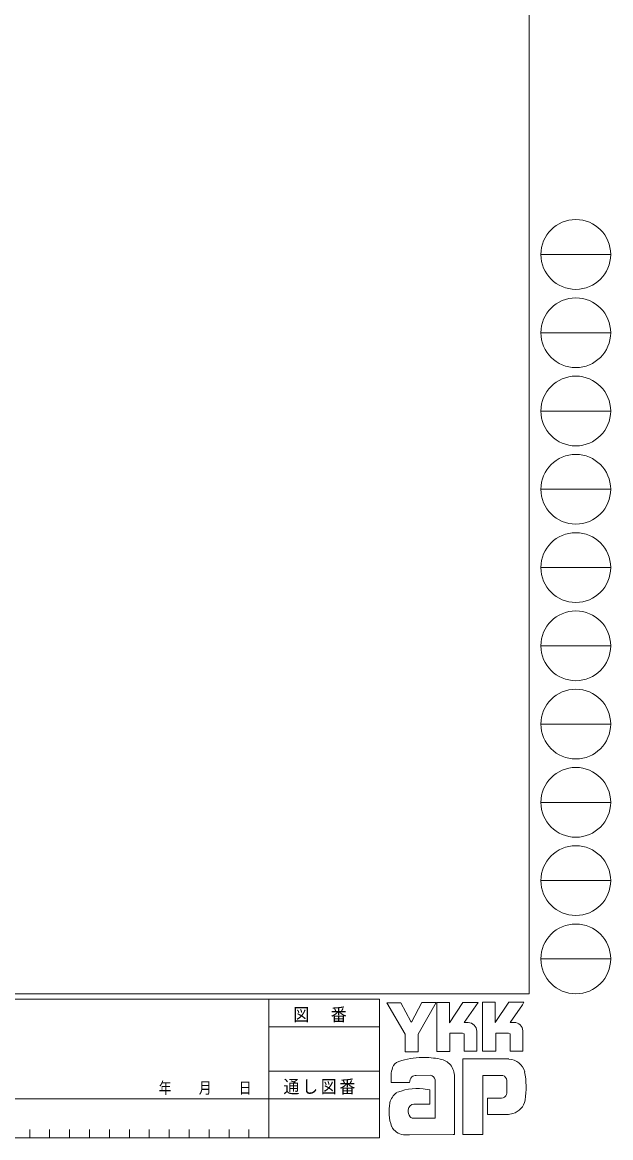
# Model space of a CAD drawing. Units: millimetres on the paper. Extents: x -397 to 397, y -282 to 282.
# Drawn here: x 247.9 to 396.7, y -282.1 to 0 of the extents above; entities that cross this region are included whole.
import ezdxf

# ---------------------------------------------------------------- set-up
doc = ezdxf.new("R2010")
doc.units = ezdxf.units.MM
doc.layers.add('0-1_YKK_ZWAK', color=7, linetype='Continuous', lineweight=18)
doc.styles.add('ＭＳ ゴシック', font='')
doc.styles.get('ＭＳ ゴシック').set_extended_font_data('MS Gothic')

msp = doc.modelspace()

# ---------------------------------------------------------------- linework, layer by layer
at = {"layer": '0-1_YKK_ZWAK'}
for p, q in [((376.092, 279.312), (376.092, -245.688)), ((379.068, -58.704), (396.708, -58.704)), ((379.068, -78.5), (396.708, -78.5)), ((379.068, -98.296), (396.708, -98.296)), ((379.068, -118.092), (396.708, -118.092)), ((379.068, -137.888), (396.708, -137.888)), ((379.068, -157.684), (396.708, -157.684)), ((379.068, -177.48), (396.708, -177.48)), ((379.068, -197.276), (396.708, -197.276)), ((379.068, -217.072), (396.708, -217.072)), ((379.068, -236.868), (396.708, -236.868)), ((376.092, -245.688), (-393.908, -245.688)), ((338.292, -247.088), (-393.908, -247.088)), ((310.291, -247.088), (310.291, -282.088)), ((338.292, -247.088), (338.292, -282.088)), ((340.129, -247.994), (343.642, -247.994)), ((344.724, -255.886), (340.129, -247.994)), ((348.928, -247.885), (346.372, -252.859)), ((352.751, -260.319), (352.751, -247.912)), ((364.266, -247.804), (367.537, -247.804)), ((364.266, -260.211), (364.266, -247.804)), ((370.969, -247.804), (374.753, -247.804)), ((374.753, -247.804), (374.375, -248.453)), ((374.375, -248.453), (371.253, -252.913)), ((360.671, -252.994), (359.632, -252.994)), ((372.292, -252.913), (371.253, -252.913)), ((310.291, -254.088), (338.292, -254.088)), ((359.266, -255.67), (356.076, -255.67)), ((362.833, -255.156), (362.833, -260.238)), ((367.672, -255.643), (367.672, -260.211)), ((370.861, -255.643), (367.672, -255.643)), ((371.294, -255.805), (370.861, -255.643)), ((371.294, -260.184), (371.294, -255.805)), ((374.456, -255.156), (374.456, -260.184)), ((370.915, -262.184), (359.32, -262.184)), ((359.32, -262.184), (359.32, -281.294)), ((367.672, -260.211), (364.266, -260.211)), ((371.294, -260.133), (371.344, -260.184)), ((374.456, -260.184), (371.294, -260.184)), ((310.291, -265.287), (338.292, -265.287)), ((341.21, -268.158), (341.21, -266.229)), ((351.238, -266.293), (347.54, -266.363)), ((352.319, -277.159), (352.319, -267.428)), ((357.211, -266.671), (357.211, -281.267)), ((364.347, -266.347), (368.996, -266.347)), ((364.347, -281.294), (364.347, -266.347)), ((370.465, -267.844), (370.483, -270.478)), ((345.859, -268.158), (341.21, -268.158)), ((209.492, -272.288), (310.291, -272.288)), ((338.292, -272.287), (310.291, -272.287)), ((350.967, -273.618), (346.973, -273.622)), ((365.563, -272.077), (365.563, -276.212)), ((369.104, -272.077), (365.563, -272.077)), ((365.563, -276.212), (370.888, -276.212)), ((370.888, -276.212), (371.969, -275.969)), ((346.697, -277.159), (352.319, -277.159)), ((351.886, -277.159), (352.238, -277.159)), ((352.319, -277.157), (352.32, -277.159)), ((-393.908, -282.088), (338.292, -282.088)), ((249.812, -279.988), (249.812, -282.088)), ((254.852, -279.988), (254.852, -282.088)), ((259.892, -279.988), (259.892, -282.088)), ((264.932, -279.988), (264.932, -282.088)), ((269.972, -279.988), (269.972, -282.088)), ((275.012, -279.988), (275.012, -282.088)), ((280.052, -279.988), (280.052, -282.088)), ((285.092, -279.988), (285.092, -282.088)), ((290.132, -279.988), (290.132, -282.088)), ((295.172, -279.988), (295.172, -282.088)), ((300.211, -279.988), (300.211, -282.088)), ((305.251, -279.988), (305.251, -282.088)), ((345.859, -281.348), (344.372, -281.348)), ((356.887, -281.321), (345.859, -281.348)), ((357.211, -281.267), (356.887, -281.321))]:
    msp.add_line(p, q, dxfattribs=at)
for points in [[(343.642, -247.994), (346.156, -252.697), (346.372, -252.859)], [(348.928, -247.885), (352.554, -247.885), (348.021, -255.913)], [(352.751, -247.912), (355.968, -247.912), (355.968, -253.011), (359.347, -247.858)], [(359.347, -247.858), (363.172, -247.858), (359.632, -252.994)], [(367.537, -247.804), (367.537, -252.996), (370.969, -247.804)], [(348.021, -255.913), (348.021, -260.346), (344.724, -260.346), (344.724, -255.886)], [(356.076, -255.67), (356.076, -260.319), (352.751, -260.319)], [(362.833, -260.238), (359.698, -260.238), (359.698, -255.832), (359.266, -255.67)], [(350.265, -269.861), (350.967, -270.023), (350.967, -273.618)], [(359.32, -281.294), (363.563, -281.294), (364.347, -281.294)]]:
    msp.add_lwpolyline(points, dxfattribs=at)
for centre in [(387.888, -58.704), (387.888, -78.5), (387.888, -98.296), (387.888, -118.092), (387.888, -137.888), (387.888, -157.684), (387.888, -177.48), (387.888, -197.276), (387.888, -217.072), (387.888, -236.868)]:
    msp.add_circle(centre, 8.82, dxfattribs=at)
for centre, radius, start, end in [((360.671, -255.157), 2.163, 0.00166, 89.99604), ((372.292, -255.075), 2.163, 0.00166, 89.99604), ((349.014, -279.489), 17.68, 89.89165, 109.30848), ((349.533, -282.551), 20.748, 78.7801, 91.46938), ((352.822, -266.584), 4.449, 40.66422, 80.31694), ((370.764, -266.528), 4.341, 14.44572, 87.08746), ((346.251, -266.253), 5.037, 158.41083, 179.71775), ((343.898, -265.143), 2.444, 109.02127, 161.51264), ((352.601, -266.573), 4.612, 358.78059, 38.76563), ((347.967, -268.095), 2.109, 138.46382, 181.71359), ((347.407, -268.058), 1.701, 85.50551, 126.78038), ((350.748, -267.842), 1.625, 14.7552, 72.44995), ((369.157, -267.567), 1.229, 16.43123, 96.91661), ((366.823, -268.295), 3.673, 4.93423, 17.03552), ((354.458, -269.275), 20.86, 350.99027, 10.67625), ((344.719, -274.015), 3.908, 121.82711, 169.08475), ((347.812, -282.942), 13.309, 79.38098, 112.05825), ((366.802, -270.129), 3.697, 343.6902, 354.75362), ((351.741, -275.482), 11.082, 168.76372, 199.80079), ((346.982, -275.067), 1.445, 90.33953, 178.03639), ((369.105, -270.771), 1.306, 269.95468, 342.90145), ((370.827, -271.833), 4.291, 285.44291, 349.90448), ((347.874, -275.416), 2.369, 171.08203, 216.71923), ((346.942, -275.653), 1.526, 230.9728, 260.75491), ((344.732, -277.53), 3.823, 207.31435, 263.59464)]:
    msp.add_arc(centre, radius, start, end, dxfattribs=at)

# ---------------------------------------------------------------- texts
at = {"layer": '0-1_YKK_ZWAK', "attachment_point": 7, "style": 'ＭＳ ゴシック'}
for s, insert, char_height in [('\\T1.17;\\W0.9;図\u3000番', (316.489, -252.95), 3.284), ('\\T1.28;\\W0.8;年\\~\\~\\~月\\~\\~\\~日', (282.468, -271.257), 2.903), ('\\T1.17;\\W0.9;通し図番', (313.971, -271.172), 3.284)]:
    msp.add_mtext(s, dxfattribs=dict(at, insert=insert, char_height=char_height))

doc.saveas('drawing.dxf')
